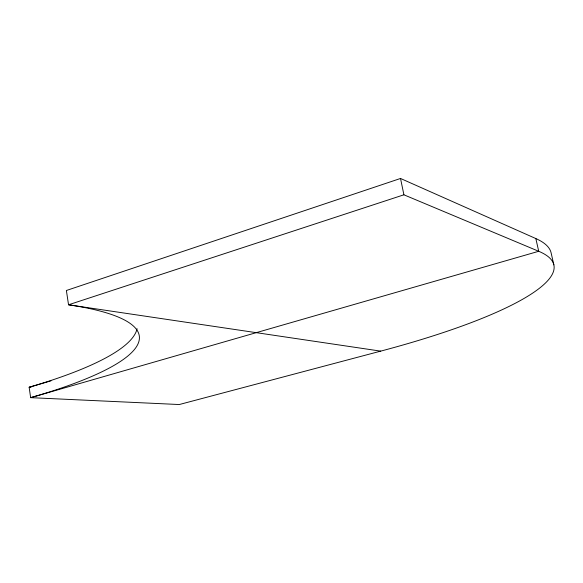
<?xml version="1.0" encoding="UTF-8"?>
<svg xmlns="http://www.w3.org/2000/svg" width="583" height="583" viewBox="0 0 583 583"><rect width="100%" height="100%" fill="white"/><g stroke="black" fill="none" stroke-linecap="round" stroke-linejoin="round"><path stroke-width="0.87" d="M400.521 178.464L66.382 290.494L68.539 304.792A359.179 67.14 -6.2 0 1 30.637 397.657L179.273 404.536L380.684 351.134A304.924 58.38 -10.2 0 0 538.721 251.288L535.828 238.556L400.521 178.464L403.91 194.802L538.721 251.288L30.637 397.657L29.15 387.25A358.414 70.244 -6 0 0 137.071 328.71M403.91 194.802L68.539 304.792L380.684 351.134M50.954 380.852L29.15 387.25L30.965 387.352M553.85 264.835L551.103 252.84A304.341 61.106 -10.2 0 0 535.828 238.556"/></g></svg>
